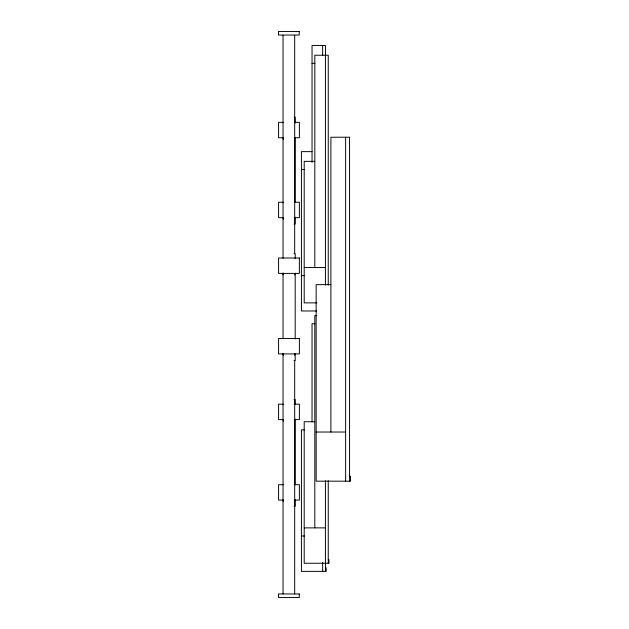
<?xml version="1.0" encoding="UTF-8"?>
<svg xmlns="http://www.w3.org/2000/svg" width="629" height="629" viewBox="0 0 629 629"><rect width="100%" height="100%" fill="white"/><g stroke="black" fill="none" stroke-linecap="round" stroke-linejoin="round"><path stroke-width="0.94" d="M312.039 63.34L314.893 63.34M294.026 117.167L295.19 117.167L295.19 123.048M283.357 122.348L278.568 122.348L278.568 137.751L283.357 137.751L283.357 139.19L283.16 137.751M294.175 122.348L299.38 122.348L299.38 137.751L294.175 137.751M312.039 151.636L301.425 151.636L301.425 310.978L316.536 310.978M314.815 161.354L304.2 161.354L304.2 302.863L316.812 302.863M301.425 169.476L304.318 169.476M283.357 202.239L278.568 202.239L278.568 217.65L283.357 217.65L283.357 219.081L283.16 217.65M294.175 202.239L299.38 202.239L299.38 217.65L294.175 217.65M294.026 224.073L295.19 224.073L295.19 217.209M294.026 253.644L295.19 253.644L295.19 258.55M304.2 267.49L325.421 267.49M283.16 273.411L283.16 274.842L283.357 273.411M294.789 274.842L294.789 273.411M301.425 275.604L304.318 275.604M330.893 284.63L316.151 284.63L316.151 481.169L350.542 481.169L350.542 476.255L349.559 476.255M316.812 315.609L314.815 315.609L314.815 527.873M314.893 323.731L312.039 323.731L312.039 421.996M294.592 355.346L294.789 353.915M294.026 360.551L295.19 360.551L295.19 353.687M294.026 399.462L295.19 399.462L295.19 404.368M283.357 404.18L278.568 404.18L278.568 419.582L283.357 419.582L283.357 421.021L283.16 419.582M294.175 404.18L299.38 404.18L299.38 419.582L294.175 419.582M314.815 421.744L304.2 421.744L304.2 563.246L328.959 563.246L328.959 559.716L328.252 559.716M304.318 429.859L301.425 429.859L301.425 571.368L326.184 571.368L326.184 567.83L325.476 567.83M316.151 432.037L345.628 432.037M283.357 484.684L278.568 484.684L278.568 500.086L283.357 500.086L283.357 501.517L283.16 500.086M294.175 484.684L299.38 484.684L299.38 500.086L294.175 500.086M294.026 506.369L295.19 506.369L295.19 499.505M304.2 527.873L325.421 527.873M301.425 535.987L304.318 535.987M349.559 481.169L349.559 137.232L330.893 137.232L330.893 432.037M345.628 137.232L345.628 481.169M328.252 285.173L328.252 55.226L314.815 55.226L314.815 267.49M328.252 480.705L328.252 563.246M325.476 55.336L325.476 45.508L312.039 45.508L312.039 162.447M325.476 562.523L325.476 571.368M325.421 55.226L325.421 285.173M325.421 480.705L325.421 563.246M322.646 45.508L322.646 55.336M322.646 562.523L322.646 571.368M295.19 137.767L295.19 202.499M295.19 273.261L295.19 338.976M295.19 419.079L295.19 484.794M294.679 35.373L294.679 253.314M294.679 360.323L294.679 593.965M283.357 353.915L283.357 355.346L283.16 353.915M283.042 35.373L283.042 258.228M283.042 272.947L283.042 338.724M283.042 353.451L283.042 593.965M299.262 31.45L278.458 31.45L278.458 35.043L299.262 35.043L299.262 31.45M299.38 258L278.568 258L278.568 273.411L299.38 273.411L299.38 258M299.38 338.504L278.568 338.504L278.568 353.915L299.38 353.915L299.38 338.504M299.262 593.957L278.458 593.957L278.458 597.55L299.262 597.55L299.262 593.957"/></g></svg>
